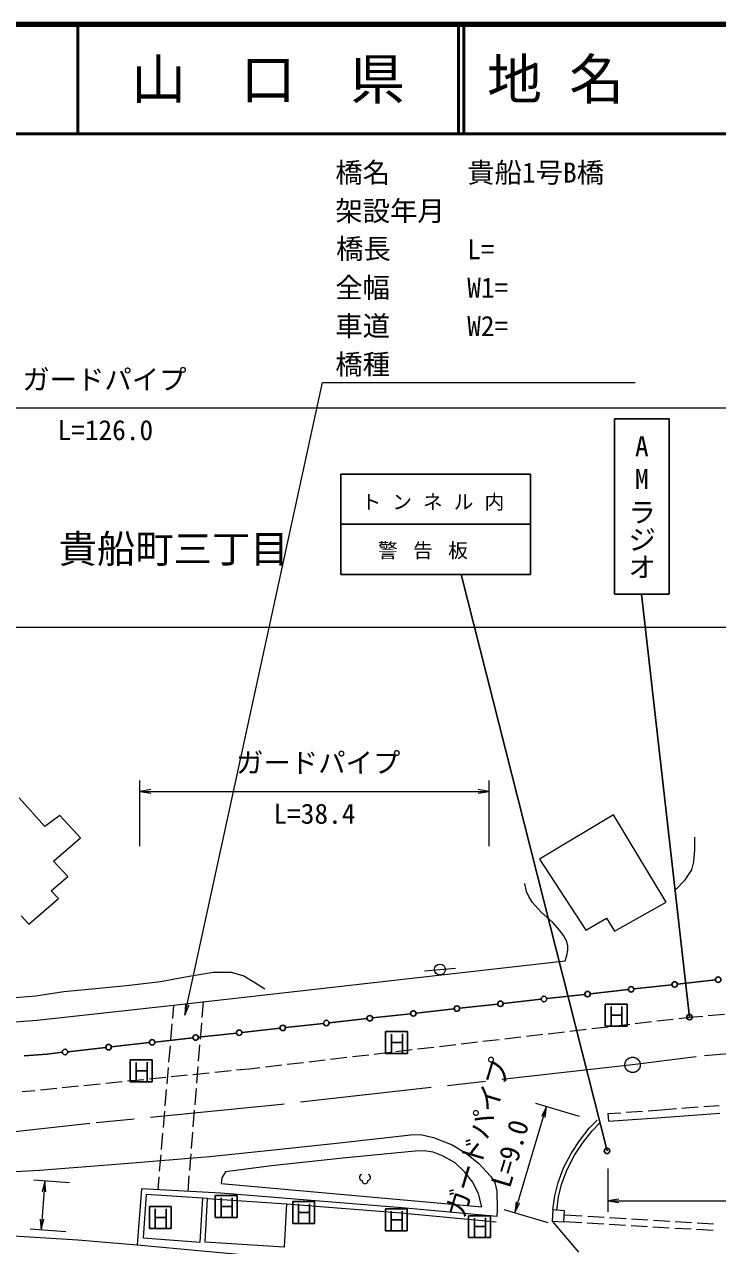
# Model space of a CAD drawing. Units: millimetres, scale not verified. Extents: x 40000 to 680000, y 20000 to 380000.
# Drawn here: x 328125 to 391417, y 268544 to 380000 of the extents above; entities that cross this region are included whole.
import ezdxf
from ezdxf.enums import TextEntityAlignment as Align

# ---------------------------------------------------------------- set-up
doc = ezdxf.new("R2010")
doc.units = ezdxf.units.MM
doc.header["$LTSCALE"] = 1000
doc.linetypes.add('CHAIN', pattern=[18.5, 12, -1.5, 3.5, -1.5])
for name, color, linetype, lineweight in [('M-BMK', 2, 'CHAIN', 13), ('M-BMK-HTXT', 7, 'Continuous', 13), ('M-STR-HTXT', 7, 'Continuous', 13), ('M-STR-STRC', 7, 'Continuous', 25), ('M-TTL', 2, 'Continuous', 140), ('M-TTL-LINE', 7, 'Continuous', 50), ('M-WORK', 1, 'Continuous', 13)]:
    doc.layers.add(name, color=color, linetype=linetype, lineweight=lineweight)
doc.layers.add('M-STR-STR1', color=7, linetype='Continuous')
doc.layers.add('M-TTL-TXT', color=7, linetype='Continuous')
doc.styles.add('@ＭＳ ゴシック', font='')
doc.styles.add('ＭＳ ゴシック', font='')
doc.styles.get('@ＭＳ ゴシック').set_extended_font_data('@MS Gothic')
doc.styles.get('ＭＳ ゴシック').set_extended_font_data('MS Gothic')

# ---------------------------------------------------------------- blocks, each defined once
blk = doc.blocks.new('open_arrow')
at = {"color": 0, "linetype": 'Continuous', "lineweight": -2}
blk.add_lwpolyline([(7.5, 1.25), (0, 0), (7.5, -1.25)], dxfattribs=at)

msp = doc.modelspace()

# ---------------------------------------------------------------- linework, layer by layer
at = {"layer": 'M-BMK'}
for p, q in [((402183, 286937), (389475, 285778)), ((389475, 285778), (383655, 285038)), ((383655, 285038), (351592, 281422)), ((351592, 281422), (334089, 279684)), ((334089, 279684), (326417, 278844))]:
    msp.add_line(p, q, dxfattribs=at)
msp.add_circle((383655, 285038), 700, dxfattribs=at)
at = {"layer": 'M-STR-HTXT'}
for p, q in [((270655, 345000), (400375, 345000)), ((304081, 325000), (578893, 325000)), ((338658, 305000), (338658, 311000)), ((370554, 305000), (370554, 311000)), ((338658, 310000), (370554, 310000)), ((372903, 271533), (375786, 281239)), ((378819, 280338), (374827, 281523)), ((381401, 275590), (381401, 271627)), ((332246, 274281), (328982, 274520)), ((329979, 274447), (329651, 269959)), ((381401, 272627), (452005, 272627)), ((375937, 270632), (371945, 271818)), ((331917, 269794), (328654, 270032))]:
    msp.add_line(p, q, dxfattribs=at)
at = {"layer": 'M-STR-STRC'}
for p, q in [((382000, 344000), (387000, 344000)), ((382000, 328000), (382000, 344000)), ((387000, 344000), (387000, 328000)), ((357031, 338947), (357031, 329805)), ((357031, 338947), (374326, 338947)), ((374326, 338947), (374326, 329805)), ((357031, 334376), (374326, 334376)), ((357031, 329805), (374326, 329805)), ((367995, 329805), (381322, 277186)), ((387000, 328000), (382000, 328000)), ((384467, 328000), (388846, 289394)), ((383767, 291964), (387246, 292349)), ((387743, 292404), (391221, 292790)), ((371840, 290642), (375319, 291028)), ((375816, 291083), (379294, 291468)), ((379791, 291523), (383270, 291909)), ((363889, 289762), (367367, 290147)), ((367864, 290202), (371343, 290587)), ((383153, 290572), (381153, 290572)), ((381153, 290572), (381153, 288572)), ((381693, 288657), (381693, 290356)), ((382685, 290367), (382685, 288662)), ((383153, 288572), (383153, 290572)), ((351961, 288440), (355440, 288826)), ((355937, 288881), (359416, 289266)), ((359913, 289321), (363392, 289706)), ((381693, 289572), (382685, 289572)), ((344010, 287559), (347489, 287945)), ((347986, 288000), (351465, 288385)), ((363105, 288070), (361105, 288070)), ((361105, 288070), (361105, 286070)), ((361646, 286155), (361646, 287854)), ((362637, 287865), (362637, 286160)), ((363105, 286070), (363105, 288070)), ((381153, 288572), (383153, 288572)), ((332083, 286238), (335562, 286623)), ((336059, 286679), (339538, 287064)), ((340034, 287119), (343513, 287504)), ((361646, 287070), (362637, 287070)), ((328100, 285877), (330188, 286028)), ((330188, 286028), (331586, 286183)), ((339795, 285484), (337795, 285484)), ((337795, 285484), (337795, 283484)), ((339795, 283484), (339795, 285484)), ((361105, 286070), (363105, 286070)), ((338336, 283569), (338336, 285268)), ((338336, 284484), (339327, 284484)), ((339327, 285279), (339327, 283574)), ((337795, 283484), (339795, 283484)), ((347550, 273120), (345550, 273120)), ((345550, 273120), (345550, 271120)), ((347550, 271120), (347550, 273120)), ((341532, 272107), (339532, 272107)), ((339532, 272107), (339532, 270107)), ((341532, 270107), (341532, 272107)), ((346090, 271205), (346090, 272905)), ((346090, 272120), (347082, 272120)), ((347082, 272916), (347082, 271211)), ((354620, 272564), (352620, 272564)), ((352620, 272564), (352620, 270564)), ((353161, 270649), (353161, 272349)), ((354152, 272360), (354152, 270655)), ((354620, 270564), (354620, 272564)), ((340072, 270192), (340072, 271892)), ((340072, 271107), (341064, 271107)), ((341064, 271903), (341064, 270198)), ((345550, 271120), (347550, 271120)), ((353161, 271564), (354152, 271564)), ((363081, 271889), (361081, 271889)), ((361081, 271889), (361081, 269889)), ((361621, 269974), (361621, 271673)), ((361621, 270889), (362612, 270889)), ((362612, 271684), (362612, 269979)), ((363081, 269889), (363081, 271889)), ((370687, 271273), (368687, 271273)), ((368687, 271273), (368687, 269273)), ((369228, 269358), (369228, 271058)), ((370219, 271069), (370219, 269364)), ((370687, 269273), (370687, 271273)), ((339532, 270107), (341532, 270107)), ((352620, 270564), (354620, 270564)), ((361081, 269889), (363081, 269889)), ((369228, 270273), (370219, 270273)), ((368687, 269273), (370687, 269273))]:
    msp.add_line(p, q, dxfattribs=at)
for centre in [(383518, 291936), (387494, 292377), (391470, 292817), (375567, 291055), (379543, 291496), (363640, 289734), (367616, 290174), (371591, 290615), (355689, 288853), (359664, 289294), (388846, 289394), (343762, 287532), (347737, 287972), (351713, 288413), (331835, 286211), (335810, 286651), (339786, 287091), (381322, 277186)]:
    msp.add_circle(centre, 250, dxfattribs=at)
at = {"layer": 'M-TTL'}
msp.add_line((680000, 380000), (40000, 380000), dxfattribs=at)
at = {"layer": 'M-TTL', "color": 7, "lineweight": 13}
msp.add_lwpolyline([(342783, 289588), (355334, 347326), (383897, 347326)], dxfattribs=at)
at = {"layer": 'M-TTL-LINE'}
for p, q in [((333000, 380000), (333000, 370000)), ((367750, 380000), (367750, 370000)), ((368250, 380000), (368250, 370000)), ((40000, 370000), (680000, 370000))]:
    msp.add_line(p, q, dxfattribs=at)
at = {"layer": 'M-WORK'}
for p, q in [((329999, 306785), (327632, 309402)), ((331362, 307802), (329999, 306785)), ((333253, 305748), (331362, 307802)), ((381924, 307847), (375161, 303825)), ((386734, 299875), (381924, 307847)), ((330789, 303629), (333253, 305748)), ((389348, 304693), (389332, 305811)), ((389245, 303568), (389348, 304693)), ((332097, 302223), (330789, 303629)), ((375161, 303825), (379372, 297345)), ((389072, 302844), (389245, 303568)), ((330572, 300937), (332097, 302223)), ((388445, 301936), (389072, 302844)), ((331243, 300234), (330572, 300937)), ((373977, 300869), (373804, 301583)), ((387543, 300995), (388445, 301936)), ((328518, 297877), (331243, 300234)), ((374193, 300394), (373977, 300869)), ((374518, 299842), (374193, 300394)), ((375307, 298967), (374518, 299842)), ((381999, 297226), (386734, 299875)), ((376334, 298048), (375307, 298967)), ((327837, 298645), (328518, 297877)), ((377004, 297313), (376334, 298048)), ((379372, 297345), (381264, 298437)), ((381264, 298437), (381999, 297226)), ((377339, 296859), (377004, 297313)), ((377653, 296296), (377339, 296859)), ((377642, 295010), (377739, 295518)), ((377739, 295907), (377653, 296296)), ((377739, 295518), (377739, 295907)), ((341735, 290475), (377507, 294534)), ((377507, 294534), (377642, 295010)), ((343179, 293120), (345368, 293509)), ((345368, 293509), (346997, 293509)), ((346997, 293509), (348165, 293169)), ((348165, 293169), (349162, 292561)), ((364648, 293614), (366063, 293741)), ((366063, 293741), (367478, 293868)), ((331738, 291734), (334965, 292025)), ((334965, 292025), (337730, 292317)), ((337730, 292317), (340552, 292634)), ((340552, 292634), (343179, 293120)), ((349162, 292561), (350062, 291977)), ((326873, 291166), (329176, 291344)), ((329176, 291344), (331738, 291734)), ((329293, 289113), (341735, 290475)), ((341735, 290475), (341632, 289279)), ((344357, 289362), (344473, 290786)), ((319515, 288420), (329293, 289113)), ((341590, 288781), (341462, 287286)), ((344195, 287369), (344317, 288864)), ((381908, 288581), (383398, 288756)), ((383895, 288814), (385384, 288988)), ((385881, 289047), (387371, 289221)), ((387867, 289279), (388846, 289394)), ((388846, 289394), (390067, 289494)), ((390566, 289534), (392061, 289657)), ((371976, 287418), (373466, 287593)), ((373962, 287651), (375452, 287825)), ((375949, 287884), (377439, 288058)), ((377935, 288116), (379425, 288291)), ((379922, 288349), (381412, 288523)), ((341419, 286788), (341291, 285294)), ((344033, 285376), (344155, 286871)), ((364030, 286488), (365520, 286662)), ((366017, 286721), (367507, 286895)), ((368003, 286953), (369493, 287128)), ((369990, 287186), (371479, 287360)), ((354098, 285325), (355588, 285499)), ((356085, 285558), (357574, 285732)), ((358071, 285790), (359561, 285965)), ((360057, 286023), (361547, 286197)), ((362044, 286255), (363534, 286430)), ((341248, 284795), (341120, 283301)), ((343512, 284168), (345004, 284319)), ((343871, 283382), (343993, 284877)), ((345501, 284369), (346994, 284520)), ((347491, 284570), (348650, 284687)), ((348650, 284687), (349629, 284802)), ((350125, 284860), (351615, 285034)), ((352112, 285092), (353602, 285267)), ((331572, 282963), (333065, 283114)), ((333562, 283164), (335055, 283315)), ((335552, 283365), (337044, 283516)), ((337542, 283566), (339034, 283716)), ((339532, 283767), (341024, 283917)), ((341522, 283968), (343014, 284118)), ((327926, 282595), (329085, 282712)), ((329582, 282762), (331075, 282913)), ((341078, 282803), (340950, 281308)), ((343709, 281389), (343831, 282884)), ((343547, 279395), (343669, 280890)), ((385074, 280852), (386254, 280936)), ((386254, 280936), (387656, 281043)), ((388155, 281081), (389651, 281195)), ((390149, 281234), (391552, 281341)), ((340907, 280810), (340779, 279315)), ((379694, 279251), (380429, 279986)), ((381401, 280590), (382581, 280674)), ((381401, 280590), (381451, 279892)), ((381451, 279892), (386305, 280238)), ((383079, 280709), (384576, 280816)), ((386305, 280238), (391608, 280643)), ((340736, 278817), (340608, 277323)), ((343385, 277402), (343507, 278897)), ((356611, 277891), (363397, 278645)), ((363397, 278645), (364289, 278677)), ((364289, 278677), (365489, 278401)), ((378807, 278105), (379694, 279251)), ((379091, 277901), (379957, 279019)), ((379957, 279019), (380676, 279739)), ((351162, 277307), (356611, 277891)), ((365489, 278401), (367176, 277753)), ((367176, 277753), (368489, 276958)), ((378040, 276959), (378807, 278105)), ((378342, 276782), (379091, 277901)), ((337273, 276042), (345033, 276674)), ((340566, 276825), (340438, 275330)), ((343223, 275408), (343344, 276903)), ((345033, 276674), (351162, 277307)), ((357187, 276507), (350684, 275826)), ((363803, 277172), (357187, 276507)), ((364614, 277188), (363803, 277172)), ((365457, 277058), (364614, 277188)), ((366349, 276718), (365457, 277058)), ((367451, 276101), (366349, 276718)), ((368489, 276958), (369624, 276050)), ((377358, 275630), (378040, 276959)), ((377679, 275487), (378342, 276782)), ((323117, 275045), (329514, 275434)), ((329514, 275434), (337273, 276042)), ((350684, 275826), (346484, 275274)), ((368327, 275242), (367451, 276101)), ((369624, 276050), (370695, 274866)), ((376850, 274300), (377358, 275630)), ((377185, 274196), (377679, 275487)), ((340395, 274832), (340293, 273635)), ((343067, 273486), (343182, 274910)), ((346165, 274739), (346087, 274218)), ((346087, 274218), (369884, 272091)), ((346484, 275274), (346165, 274739)), ((369073, 274318), (368327, 275242)), ((369592, 273264), (369073, 274318)), ((370695, 274866), (371068, 274299)), ((371068, 274299), (371246, 273520)), ((376558, 273078), (376850, 274300)), ((376903, 273014), (377185, 274196)), ((338810, 273715), (338421, 268599)), ((346058, 273326), (338810, 273715)), ((339243, 273197), (338967, 269240)), ((344837, 272848), (339243, 273197)), ((362574, 271988), (346058, 273326)), ((369884, 272091), (369592, 273264)), ((371246, 273520), (371278, 271838)), ((376385, 271793), (376558, 273078)), ((344172, 268867), (344403, 272875)), ((344626, 268859), (344837, 272848)), ((344837, 272848), (352053, 272345)), ((352053, 272345), (351843, 268389)), ((352053, 272345), (362497, 271543)), ((371246, 271200), (362574, 271988)), ((376732, 271746), (376903, 273014)), ((362497, 271543), (371205, 270716)), ((371278, 271838), (371246, 271200)), ((376385, 271793), (376323, 270775)), ((377451, 271728), (376385, 271793)), ((377389, 270710), (377451, 271728)), ((377428, 271340), (379065, 271244)), ((379564, 271215), (381062, 271127)), ((381561, 271098), (383058, 271010)), ((383558, 270981), (385055, 270893)), ((385554, 270864), (387052, 270776)), ((376323, 270775), (377389, 270710)), ((376323, 270775), (378732, 267950)), ((377393, 270741), (379020, 270646)), ((379519, 270616), (381017, 270529)), ((381516, 270499), (383013, 270411)), ((383512, 270382), (385010, 270294)), ((385509, 270265), (387006, 270177)), ((387506, 270148), (389003, 270060)), ((387551, 270747), (389048, 270659)), ((389502, 270031), (391000, 269943)), ((389547, 270629), (391045, 270542)), ((324642, 269581), (333009, 269070)), ((333009, 269070), (338421, 268599)), ((338967, 269240), (344172, 268867)), ((351843, 268389), (344626, 268859)), ((338421, 268599), (369966, 265720))]:
    msp.add_line(p, q, dxfattribs=at)
msp.add_circle((366063, 293741), 500, dxfattribs=at)
for centre, radius, start, end in [((359020, 274765), 299, 113.44836, 257.2818), ((359221, 274457), 267, 176.52859, 3.47141), ((359421, 274765), 299, 282.7182, 66.55164)]:
    msp.add_arc(centre, radius, start, end, dxfattribs=at)

# ---------------------------------------------------------------- block references
at = {"layer": 'M-STR-HTXT', "xscale": 133, "yscale": 133}
for p in [(338658, 310000), (381401, 272627)]:
    msp.add_blockref('open_arrow', p, dxfattribs=at)
for p, rotation in [((370554, 310000), 180), ((375786, 281239), 253.5), ((329979, 274447), 265.8), ((372903, 271533), 73.5), ((329651, 269959), 85.8)]:
    msp.add_blockref('open_arrow', p, dxfattribs=dict(at, rotation=rotation))
at = {"layer": 'M-TTL', "color": 7, "lineweight": 13, "xscale": 133, "yscale": 133, "rotation": 77.7}
msp.add_blockref('open_arrow', (342783, 289588), dxfattribs=at)

# ---------------------------------------------------------------- texts
at = {"layer": 'M-BMK-HTXT', "style": 'ＭＳ ゴシック'}
msp.add_text('貴船町三丁目', height=2566, dxfattribs=at).set_placement((341753, 332138), align=Align.MIDDLE_CENTER)
at = {"layer": 'M-STR-HTXT', "style": 'ＭＳ ゴシック'}
for s, p in [('ガードパイプ', (335427, 346125)), ('L=126.0', (335515, 341508)), ('ガードパイプ', (354949, 311154)), ('L=38.4', (354606, 306496))]:
    msp.add_text(s, height=1833, dxfattribs=at).set_placement(p, align=Align.BOTTOM_CENTER)
for s, p in [('ガードパイプ', (370937, 277963)), ('L=9.0', (373865, 276528))]:
    msp.add_text(s, height=1833, rotation=73.459, dxfattribs=at).set_placement(p, align=Align.BOTTOM_CENTER)
at = {"layer": 'M-STR-STR1', "style": 'ＭＳ ゴシック'}
for s, p in [('橋名', (356512, 365011)), ('貴船1号B橋', (368557, 365011)), ('架設年月', (356512, 361511)), ('橋長', (356580, 358063)), ('L=', (368557, 358011)), ('全幅', (356512, 354511)), ('W1=', (368557, 354511)), ('車道', (356512, 351011)), ('W2=', (368557, 351011)), ('橋種', (356512, 347511))]:
    msp.add_text(s, height=1833, dxfattribs=at).set_placement(p, align=Align.BOTTOM_LEFT)
at = {"layer": 'M-STR-STRC', "style": 'ＭＳ ゴシック'}
for s, p in [('A', (384500, 341500)), ('M', (384500, 338500))]:
    msp.add_text(s, height=1833, dxfattribs=at).set_placement(p, align=Align.MIDDLE_CENTER)
at = {"layer": 'M-STR-STRC', "style": '@ＭＳ ゴシック'}
msp.add_text('ラジオ', height=1833, rotation=270, dxfattribs=at).set_placement((384500, 333000), align=Align.MIDDLE_CENTER)
at = {"layer": 'M-STR-STRC', "char_height": 1320, "style": 'ＭＳ ゴシック'}
for s, insert, attachment_point in [('\\T1.56;トンネル内', (365922, 335611), 8), ('\\T1.78;警告板', (370022, 331172), 9)]:
    msp.add_mtext(s, dxfattribs=dict(at, insert=insert, attachment_point=attachment_point))
at = {"layer": 'M-TTL-TXT', "style": 'ＭＳ ゴシック'}
msp.add_text('山\u3000口\u3000県', height=3666, dxfattribs=at).set_placement((350375, 375000), align=Align.MIDDLE_CENTER)
msp.add_text('地 名', height=3666, dxfattribs=at).set_placement((370380, 375000), align=Align.MIDDLE_LEFT)

doc.saveas('drawing.dxf')
